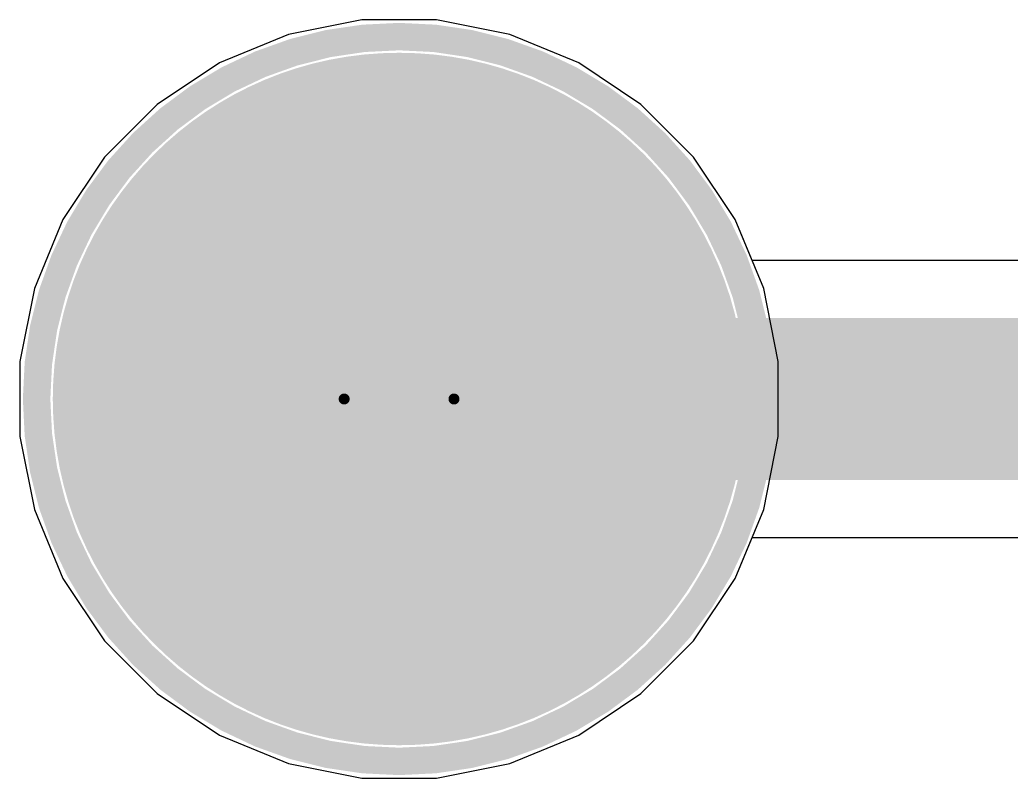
# Model space of a CAD drawing. Header units: inches. Extents: x -22 to 5433, y -38 to 5417.
# Drawn here: x -14.281 to -9.696, y -8.043 to -4.535 of the extents above; entities that cross this region are included whole.
import ezdxf

# ---------------------------------------------------------------- set-up
doc = ezdxf.new("R2010")
doc.units = ezdxf.units.IN
for name, color, linetype in [('Bottom Layer', 5, 'Continuous'), ('Bottom Overlay', 54, 'Continuous'), ('Bottom Solder', 6, 'Continuous'), ('Drill Drawing', 1, 'Continuous'), ('Multi-Layer', 9, 'Continuous'), ('Pad Holes', 156, 'Continuous'), ('Top Layer', 1, 'Continuous'), ('Top Solder', 216, 'Continuous')]:
    doc.layers.add(name, color=color, linetype=linetype)

# ---------------------------------------------------------------- blocks, each defined once
blk = doc.blocks.new('YZ162317083P_01_B_6')
at = {"layer": 'Bottom Layer'}
h = blk.add_hatch(color=5, dxfattribs=at)
edge = h.paths.add_edge_path()
edge.add_arc((0, 0), 1.5, 0, 360)
at = {"layer": 'Bottom Solder'}
h = blk.add_hatch(color=6, dxfattribs=at)
edge = h.paths.add_edge_path()
edge.add_arc((0, 0), 1.6016, 0, 360)
at = {"layer": 'Multi-Layer'}
h = blk.add_hatch(color=9, dxfattribs=at)
edge = h.paths.add_edge_path()
edge.add_arc((0, 0), 1.5, 0, 360)
at = {"layer": 'Pad Holes'}
h = blk.add_hatch(color=7, dxfattribs=at)
edge = h.paths.add_edge_path()
edge.add_arc((0, 0), 0.8, 0, 360)
at = {"layer": 'Top Layer'}
h = blk.add_hatch(color=1, dxfattribs=at)
edge = h.paths.add_edge_path()
edge.add_arc((0, 0), 1.5, 0, 360)
at = {"layer": 'Top Solder'}
h = blk.add_hatch(color=216, dxfattribs=at)
edge = h.paths.add_edge_path()
edge.add_arc((0, 0), 1.6016, 0, 360)
at = {"layer": 'Bottom Overlay'}
for points in [[(1.6764, 0, 0.127, 0.127, 1), (-1.6764, 0, 0.127, 0.127, 1)], [(-1.70815, 0, 0.0635, 0.0635, 1), (-1.64465, 0, 0.0635, 0.0635, 1)], [(1.64465, 0, 0.0635, 0.0635, 1), (1.70815, 0, 0.0635, 0.0635, 1)]]:
    blk.add_lwpolyline(points, format="xyseb", close=True, dxfattribs=at)

msp = doc.modelspace()

# ---------------------------------------------------------------- linework, layer by layer
at = {"layer": 'Bottom Layer'}
for p, q in [((-12.7, -4.5353), (-13.0389, -4.6027)), ((-12.3545, -4.5353), (-12.7, -4.5353)), ((-12.0157, -4.6027), (-12.3545, -4.5353)), ((-13.0389, -4.6027), (-13.3581, -4.7349)), ((-11.6965, -4.7349), (-12.0157, -4.6027)), ((-13.3581, -4.7349), (-13.6454, -4.9269)), ((-11.4092, -4.9269), (-11.6965, -4.7349)), ((-13.6454, -4.9269), (-13.8897, -5.1712)), ((-11.1649, -5.1712), (-11.4092, -4.9269)), ((-13.8897, -5.1712), (-14.0817, -5.4585)), ((-10.9729, -5.4585), (-11.1649, -5.1712)), ((-14.0817, -5.4585), (-14.2139, -5.7777)), ((-10.8407, -5.7777), (-10.9729, -5.4585)), ((-14.2139, -5.7777), (-14.2813, -6.1165)), ((-10.7733, -6.1165), (-10.8407, -5.7777)), ((-14.2813, -6.1165), (-14.2813, -6.462)), ((-10.7733, -6.462), (-10.7733, -6.1165)), ((-14.2813, -6.462), (-14.2139, -6.8009)), ((-10.8407, -6.8009), (-10.7733, -6.462)), ((-14.2139, -6.8009), (-14.0817, -7.1201)), ((-10.9729, -7.1201), (-10.8407, -6.8009)), ((-14.0817, -7.1201), (-13.8897, -7.4074)), ((-11.1649, -7.4074), (-10.9729, -7.1201)), ((-13.8897, -7.4074), (-13.6454, -7.6517)), ((-11.4092, -7.6517), (-11.1649, -7.4074)), ((-13.6454, -7.6517), (-13.3581, -7.8437)), ((-11.6965, -7.8437), (-11.4092, -7.6517)), ((-13.3581, -7.8437), (-13.0389, -7.9759)), ((-12.0157, -7.9759), (-11.6965, -7.8437)), ((-13.0389, -7.9759), (-12.7, -8.0433)), ((-12.3545, -8.0433), (-12.0157, -7.9759)), ((-12.7, -8.0433), (-12.3545, -8.0433))]:
    msp.add_line(p, q, dxfattribs=at)
at = {"layer": 'Drill Drawing'}
for points in [[(-12.2733, -6.2893, 0.0508, 0.0508, 1), (-12.7813, -6.2893, 0.0508, 0.0508, 1)], [(-12.794, -6.2893, 0.0254, 0.0254, 1), (-12.7686, -6.2893, 0.0254, 0.0254, 1)], [(-12.286, -6.2893, 0.0254, 0.0254, 1), (-12.2606, -6.2893, 0.0254, 0.0254, 1)]]:
    msp.add_lwpolyline(points, format="xyseb", close=True, dxfattribs=at)
at = {"layer": 'Top Layer'}
for p, q in [((-12.7, -4.5353), (-13.0389, -4.6027)), ((-12.3545, -4.5353), (-12.7, -4.5353)), ((-12.0157, -4.6027), (-12.3545, -4.5353)), ((-13.0389, -4.6027), (-13.3581, -4.7349)), ((-11.6965, -4.7349), (-12.0157, -4.6027)), ((-13.3581, -4.7349), (-13.6454, -4.9269)), ((-11.4092, -4.9269), (-11.6965, -4.7349)), ((-13.6454, -4.9269), (-13.8897, -5.1712)), ((-11.1649, -5.1712), (-11.4092, -4.9269)), ((-13.8897, -5.1712), (-14.0817, -5.4585)), ((-10.9729, -5.4585), (-11.1649, -5.1712)), ((-14.0817, -5.4585), (-14.2139, -5.7777)), ((-10.8944, -5.648), (-10.9729, -5.4585)), ((24.6109, -5.648), (-10.8944, -5.648)), ((-14.2139, -5.7777), (-14.2813, -6.1165)), ((-14.2813, -6.1165), (-14.2813, -6.462)), ((-14.2813, -6.462), (-14.2139, -6.8009)), ((-14.2139, -6.8009), (-14.0817, -7.1201)), ((-10.9729, -7.1201), (-10.8944, -6.9306)), ((-10.8944, -6.9306), (24.2352, -6.9306)), ((-14.0817, -7.1201), (-13.8897, -7.4074)), ((-11.1649, -7.4074), (-10.9729, -7.1201)), ((-13.8897, -7.4074), (-13.6454, -7.6517)), ((-11.4092, -7.6517), (-11.1649, -7.4074)), ((-13.6454, -7.6517), (-13.3581, -7.8437)), ((-11.6965, -7.8437), (-11.4092, -7.6517)), ((-13.3581, -7.8437), (-13.0389, -7.9759)), ((-12.0157, -7.9759), (-11.6965, -7.8437)), ((-13.0389, -7.9759), (-12.7, -8.0433)), ((-12.3545, -8.0433), (-12.0157, -7.9759)), ((-12.7, -8.0433), (-12.3545, -8.0433))]:
    msp.add_line(p, q, dxfattribs=at)
msp.add_lwpolyline([(-12.5273, -6.2893, 0.75, 0.75, 0), (24.8765, -6.2893, 0.75, 0.75, 0)], format="xyseb", dxfattribs=at)
msp.add_lwpolyline([(-12.7148, -6.2893, 0.375, 0.375, 1), (-12.3398, -6.2893, 0.375, 0.375, 1)], format="xyseb", close=True, dxfattribs=at)

# ---------------------------------------------------------------- block references
at = {"rotation": 90}
msp.add_blockref('YZ162317083P_01_B_6', (-12.5273, -6.2893), dxfattribs=at)

doc.saveas('drawing.dxf')
